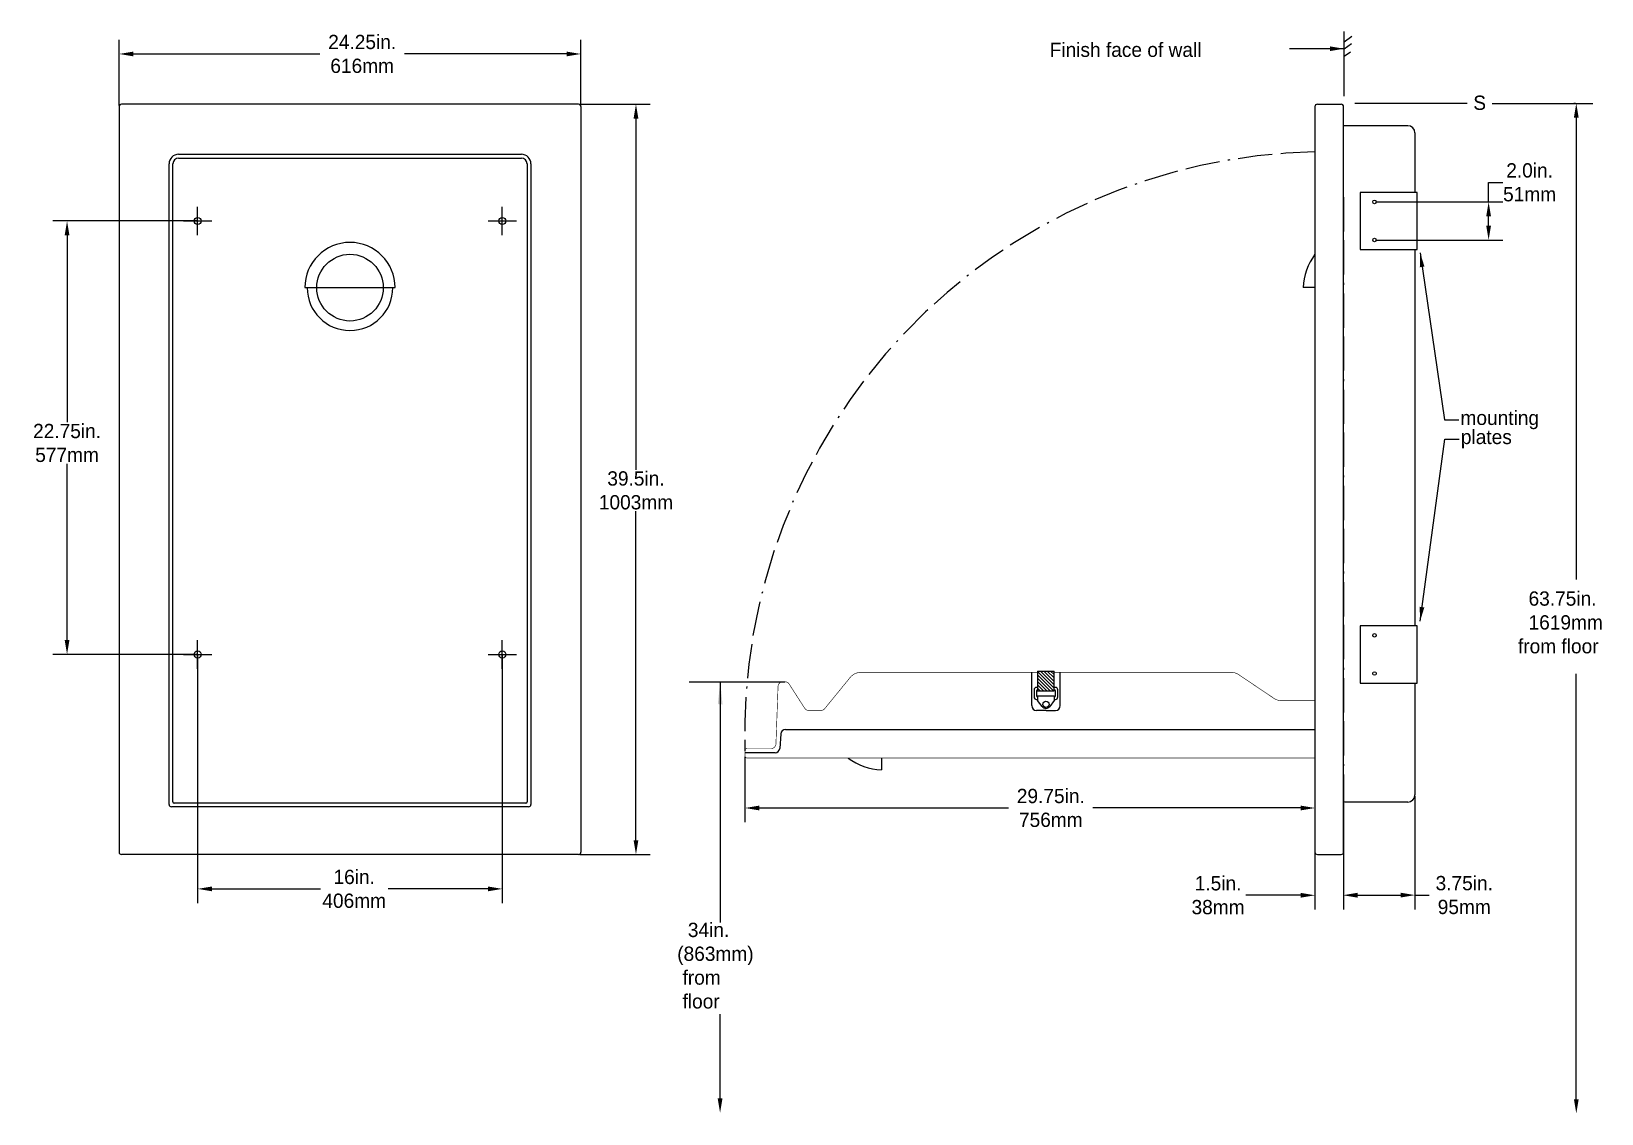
# Model space of a CAD drawing. Extents: x -3.8 to 78.6, y -42.8 to 14.
import ezdxf

# ---------------------------------------------------------------- set-up
doc = ezdxf.new("R2010")
doc.units = 0
doc.header["$LTSCALE"] = 0.15
doc.header["$MEASUREMENT"] = 0
doc.linetypes.add('ACAD_ISO11W100', pattern=[33.5, 12, -3, 12, -3, 0.5, -3])
doc.layers.get('0').update_dxf_attribs({"linetype": 'CONTINUOUS'})
doc.layers.get('DEFPOINTS').update_dxf_attribs({"linetype": 'CONTINUOUS'})
doc.dimstyles.get("Standard").update_dxf_attribs({"dimtxt": 0.18, "dimasz": 0.18, "dimexe": 0.18, "dimexo": 0.0625, "dimgap": 0.09, "dimtad": 0, "dimtih": 1, "dimtoh": 1, "dimdec": 4, "dimzin": 0, "dimdsep": 46, "dimtxsty": 'Standard', "dimcen": 0.09, "dimadec": 0, "dimazin": 0, "dimtfac": 1, "dimtdec": 4, "dimtofl": 0, "dimtmove": 0, "dimatfit": 3, "dimfxl": 1, "dimtolj": 1, "dimtzin": 0, "dimarcsym": 0})

# ---------------------------------------------------------------- blocks, each defined once
blk = doc.blocks.new('*D2')
at = {"color": 0}
for p, q in [((0.763, 10.119), (0.763, 13.572)), ((25.013, 10.119), (25.013, 13.572)), ((1.513, 12.822), (11.313, 12.822)), ((24.263, 12.822), (15.743, 12.822))]:
    blk.add_line(p, q, dxfattribs=at)
for points in [[(1.513, 12.947), (1.513, 12.697), (0.763, 12.822)], [(24.263, 12.697), (24.263, 12.947), (25.013, 12.822)]]:
    blk.add_solid(points, dxfattribs=at)
at = {"layer": 'DEFPOINTS', "color": 0}
for p in [(25.013, 12.822), (0.763, 10.057), (25.013, 10.057)]:
    blk.add_point(p, dxfattribs=at)
at = {"color": 0, "insert": (13.528, 12.822), "char_height": 0.75, "attachment_point": 5}
blk.add_mtext('\\A1;24.25in.\\P616mm', dxfattribs=at)
blk = doc.blocks.new('*D3')
at = {"color": 0}
for p, q in [((24.951, 10.182), (28.657, 10.182)), ((27.907, 9.432), (27.907, -8.996)), ((27.907, -28.443), (27.907, -11.176)), ((24.951, -29.193), (28.657, -29.193))]:
    blk.add_line(p, q, dxfattribs=at)
for points in [[(28.032, 9.432), (27.782, 9.432), (27.907, 10.182)], [(27.782, -28.443), (28.032, -28.443), (27.907, -29.193)]]:
    blk.add_solid(points, dxfattribs=at)
at = {"layer": 'DEFPOINTS', "color": 0}
for p in [(24.888, 10.182), (24.888, -29.193), (27.907, -29.193)]:
    blk.add_point(p, dxfattribs=at)
at = {"color": 0, "insert": (27.907, -10.086), "char_height": 0.75, "attachment_point": 5}
blk.add_mtext('\\A1;39.5in.\\P1003mm', dxfattribs=at)
blk = doc.blocks.new('*D4')
at = {"color": 0, "linetype": 'ByBlock'}
for p, q in [((63.565, -29.131), (63.565, -32.085)), ((65.065, -29.131), (65.065, -32.085)), ((62.815, -31.335), (59.941, -31.335)), ((65.815, -31.335), (66.565, -31.335))]:
    blk.add_line(p, q, dxfattribs=at)
for points in [[(62.815, -31.21), (62.815, -31.46), (63.565, -31.335)], [(65.815, -31.21), (65.815, -31.46), (65.065, -31.335)]]:
    blk.add_solid(points, dxfattribs=at)
at = {"layer": 'DEFPOINTS', "color": 0, "linetype": 'ByBlock'}
for p in [(63.565, -29.068), (65.065, -29.068), (65.065, -31.335)]:
    blk.add_point(p, dxfattribs=at)
at = {"color": 0, "linetype": 'ByBlock', "insert": (58.476, -31.335), "char_height": 0.75, "attachment_point": 5}
blk.add_mtext('\\A1;1.5in.\\P38mm', dxfattribs=at)
blk = doc.blocks.new('*D5')
at = {"color": 0, "linetype": 'ByBlock'}
for p, q in [((68.815, -26.131), (68.815, -32.076)), ((65.065, -26.506), (65.065, -32.076)), ((65.815, -31.326), (68.065, -31.326)), ((68.815, -31.326), (69.565, -31.326))]:
    blk.add_line(p, q, dxfattribs=at)
for points in [[(65.815, -31.201), (65.815, -31.451), (65.065, -31.326)], [(68.065, -31.201), (68.065, -31.451), (68.815, -31.326)]]:
    blk.add_solid(points, dxfattribs=at)
at = {"layer": 'DEFPOINTS', "color": 0, "linetype": 'ByBlock'}
for p in [(68.815, -26.068), (65.065, -26.443), (68.815, -31.326)]:
    blk.add_point(p, dxfattribs=at)
at = {"color": 0, "linetype": 'ByBlock', "insert": (71.405, -31.326), "char_height": 0.75, "attachment_point": 5}
blk.add_mtext('\\A1;3.75in.\\P95mm', dxfattribs=at)
blk = doc.blocks.new('*D6')
at = {"color": 0}
for p, q in [((33.627, -24.068), (33.627, -27.503)), ((63.565, -24.193), (63.565, -27.503)), ((34.377, -26.753), (47.477, -26.753)), ((62.815, -26.753), (51.907, -26.753))]:
    blk.add_line(p, q, dxfattribs=at)
for points in [[(34.377, -26.628), (34.377, -26.878), (33.627, -26.753)], [(62.815, -26.878), (62.815, -26.628), (63.565, -26.753)]]:
    blk.add_solid(points, dxfattribs=at)
at = {"layer": 'DEFPOINTS', "color": 0}
for p in [(33.627, -24.006), (63.565, -24.131), (63.565, -26.753)]:
    blk.add_point(p, dxfattribs=at)
at = {"color": 0, "insert": (49.692, -26.753), "char_height": 0.75, "attachment_point": 5}
blk.add_mtext('\\A1;29.75in.\\P756mm', dxfattribs=at)
blk = doc.blocks.new('*D7')
at = {"color": 0, "linetype": 'ByBlock'}
for p, q in [((4.826, 4.057), (-2.72, 4.057)), ((-1.97, 3.307), (-1.97, -6.507)), ((-1.97, -17.943), (-1.97, -8.687)), ((4.826, -18.693), (-2.72, -18.693))]:
    blk.add_line(p, q, dxfattribs=at)
for points in [[(-2.095, 3.307), (-1.845, 3.307), (-1.97, 4.057)], [(-2.095, -17.943), (-1.845, -17.943), (-1.97, -18.693)]]:
    blk.add_solid(points, dxfattribs=at)
at = {"layer": 'DEFPOINTS', "color": 0, "linetype": 'ByBlock'}
for p in [(4.888, 4.057), (-1.97, -18.693), (4.888, -18.693)]:
    blk.add_point(p, dxfattribs=at)
at = {"color": 0, "linetype": 'ByBlock', "insert": (-1.97, -7.597), "char_height": 0.75, "attachment_point": 5}
blk.add_mtext('\\A1;22.75in.\\P577mm', dxfattribs=at)
blk = doc.blocks.new('*D8')
at = {"color": 0, "linetype": 'ByBlock'}
for p, q in [((4.888, -18.756), (4.888, -31.75)), ((20.888, -18.756), (20.888, -31.75)), ((5.638, -31), (11.331, -31)), ((20.138, -31), (14.886, -31))]:
    blk.add_line(p, q, dxfattribs=at)
for points in [[(5.638, -30.875), (5.638, -31.125), (4.888, -31)], [(20.138, -30.875), (20.138, -31.125), (20.888, -31)]]:
    blk.add_solid(points, dxfattribs=at)
at = {"layer": 'DEFPOINTS', "color": 0, "linetype": 'ByBlock'}
for p in [(4.888, -18.693), (20.888, -18.693), (20.888, -31)]:
    blk.add_point(p, dxfattribs=at)
at = {"color": 0, "linetype": 'ByBlock', "insert": (13.109, -31), "char_height": 0.75, "attachment_point": 5}
blk.add_mtext('\\A1;16in.\\P406mm', dxfattribs=at)
blk = doc.blocks.new('*D9')
at = {"color": 0, "linetype": 'ByBlock'}
for p, q in [((72.684, 5.057), (72.684, 6.083)), ((72.684, 6.083), (73.434, 6.083)), ((66.752, 5.057), (73.434, 5.057)), ((72.684, 3.807), (72.684, 4.307)), ((66.752, 3.057), (73.434, 3.057))]:
    blk.add_line(p, q, dxfattribs=at)
for points in [[(72.559, 4.307), (72.809, 4.307), (72.684, 5.057)], [(72.559, 3.807), (72.809, 3.807), (72.684, 3.057)]]:
    blk.add_solid(points, dxfattribs=at)
at = {"layer": 'DEFPOINTS', "color": 0, "linetype": 'ByBlock'}
for p in [(66.69, 5.057), (66.69, 3.057), (72.684, 3.057)]:
    blk.add_point(p, dxfattribs=at)
at = {"color": 0, "linetype": 'ByBlock', "insert": (74.837, 6.083), "char_height": 0.75, "attachment_point": 5}
blk.add_mtext('\\A1;2.0in.\\P51mm', dxfattribs=at)

msp = doc.modelspace()

# ---------------------------------------------------------------- hatches: boundary and pattern name
h = msp.add_hatch()
h.set_pattern_fill('ANSI31', angle=90, style=0)
h.set_pattern_definition([(135, (68.69851, -89.31239), (-0.08838835, -0.08838835), [])])
h.paths.add_polyline_path([(48.99817, -19.56311), (48.99817, -20.60278), (49.87317, -20.60278), (49.87317, -19.56311)])

# ---------------------------------------------------------------- linework, layer by layer
at = {"color": 7, "linetype": 'Continuous'}
for p, q in [((65.09795, 10.60949), (65.09795, 14.00606)), ((65.09795, 13.46269), (65.5047, 13.75068)), ((65.09795, 13.0977), (65.47915, 13.36761)), ((65.09795, 12.69974), (65.42805, 12.93346)), ((72.87455, 10.23076), (78.14979, 10.23076)), ((30.69169, -20.13056), (35.74032, -20.13056))]:
    msp.add_line(p, q, dxfattribs=at)
for p, q in [((0.7633, 10.05694), (0.7633, -29.06806)), ((24.8883, 10.18194), (0.8883, 10.18194)), ((25.0133, 10.05694), (25.0133, -29.06806)), ((63.56453, 10.05694), (63.56453, -29.06806)), ((63.68953, 10.18194), (64.93953, 10.18194)), ((65.06453, -29.06806), (65.06453, 10.05694)), ((71.55241, 10.21452), (65.65748, 10.21452)), ((68.43953, 9.05694), (65.06453, 9.05694)), ((68.81453, 8.68194), (68.81453, 5.55694)), ((3.8883, 7.55694), (21.8883, 7.55694)), ((3.3883, -26.56806), (3.3883, 7.05694)), ((3.5883, -26.43056), (3.5883, 7.05694)), ((3.8883, 7.35694), (21.8883, 7.35694)), ((22.1883, 7.05694), (22.1883, -26.43056)), ((22.3883, 7.05694), (22.3883, -26.56806)), ((63.56453, 7.30703), (63.56453, -26.69297)), ((68.93953, 5.55694), (65.93953, 5.55694)), ((65.93953, 5.55694), (65.93953, 2.55694)), ((68.93953, 2.55694), (68.93953, 5.55694)), ((4.8883, 3.30694), (4.8883, 4.80694)), ((20.8883, 3.30694), (20.8883, 4.80694)), ((4.1383, 4.05694), (5.6383, 4.05694)), ((20.1383, 4.05694), (21.6383, 4.05694)), ((65.93953, 2.55694), (68.93953, 2.55694)), ((68.81453, 2.55694), (68.81453, -17.19306)), ((10.5133, 0.55694), (15.2633, 0.55694)), ((63.56453, 0.55694), (62.93953, 0.55694)), ((63.56453, 0.55694), (62.93953, 0.55694)), ((65.93953, -17.19306), (65.93953, -20.19306)), ((68.93953, -17.19306), (65.93953, -17.19306)), ((68.93953, -20.19306), (68.93953, -17.19306)), ((4.8883, -19.44306), (4.8883, -17.94306)), ((20.8883, -19.44306), (20.8883, -17.94306)), ((4.1383, -18.69306), (5.6383, -18.69306)), ((20.1383, -18.69306), (21.6383, -18.69306)), ((65.93953, -20.19306), (68.93953, -20.19306)), ((68.81453, -20.19306), (68.81453, -26.06806)), ((40.79627, -24.13056), (40.79627, -24.75556)), ((40.79627, -24.13056), (40.79627, -24.75556)), ((22.2633, -26.69306), (3.5133, -26.69306)), ((22.1258, -26.49306), (3.6508, -26.49306)), ((68.43953, -26.44306), (65.06453, -26.44306)), ((66.33378, -26.44306), (65.06453, -26.44306)), ((24.8883, -29.19306), (0.8883, -29.19306)), ((63.68953, -29.19306), (64.93953, -29.19306))]:
    msp.add_line(p, q)
at = {"color": 7, "linetype": 'ByBlock'}
for p, q in [((77.24174, 10.23076), (77.15361, 10.23076)), ((77.28861, 9.48076), (77.28861, -14.75904)), ((77.28861, -42.04182), (77.28861, -19.71387)), ((32.32964, -20.13056), (32.32964, -32.7639)), ((32.32964, -42.16976), (32.32964, -37.57551))]:
    msp.add_line(p, q, dxfattribs=at)
at = {"color": 7, "linetype": 'ACAD_ISO11W100'}
msp.add_line((65.06453, 5.30246), (65.06453, -26.44297), dxfattribs=at)
at = {"color": 7}
for p, q in [((48.69053, -21.38056), (48.69053, -19.63056)), ((48.99817, -19.56311), (48.99817, -20.60278)), ((48.99817, -19.56311), (49.87317, -19.56311)), ((49.87317, -20.60278), (49.87317, -19.56311)), ((50.19053, -21.38056), (50.19053, -19.63056)), ((48.81067, -20.55196), (48.81067, -20.92696)), ((48.99817, -20.42696), (48.93567, -20.42696)), ((48.93567, -20.61446), (48.93567, -20.86446)), ((48.99817, -20.60278), (49.87317, -20.60278)), ((49.93567, -20.42696), (49.87317, -20.42696)), ((49.93567, -20.86446), (49.93567, -20.61446)), ((50.06067, -20.92696), (50.06067, -20.55196)), ((48.93567, -21.05196), (48.99817, -21.05196)), ((48.99817, -20.86446), (49.87317, -20.86446)), ((48.99817, -20.86446), (48.99817, -21.11446)), ((49.23684, -21.4276), (48.99817, -21.11446)), ((49.87317, -21.11446), (49.63451, -21.4276)), ((49.87317, -20.86446), (49.87317, -21.11446)), ((49.87317, -21.05196), (49.93567, -21.05196)), ((49.44053, -21.63056), (48.94053, -21.63056)), ((49.44053, -21.63056), (49.94053, -21.63056)), ((35.5071, -22.86478), (35.45894, -23.62611)), ((35.7566, -22.63056), (63.56453, -22.63056)), ((35.20943, -23.86032), (33.62703, -23.86032)), ((66.33378, -26.44306), (66.33378, -26.44306))]:
    msp.add_line(p, q, dxfattribs=at)
at = {"color": 7, "const_width": 0.03}
for points in [[(48.99817, -19.63056), (39.73297, -19.63056, 0.22525024), (39.15196, -19.9063), (37.81951, -21.53865, -0.22525024), (37.62584, -21.63056), (36.97514, -21.63056, -0.25556073), (36.76466, -21.51547), (35.9508, -20.24566, 0.25556073), (35.74032, -20.13056), (35.61803, -20.13056, 0.40350749), (35.36819, -20.37139), (35.2574, -23.38973, -0.40350749), (35.00757, -23.63056), (33.75203, -23.63056, 0.41421356), (33.62703, -23.75556), (33.62703, -24.00556, 0.41421356), (33.75203, -24.13056), (63.56453, -24.13056)], [(49.87317, -19.63056), (59.1481, -19.63056, -0.14922452), (59.56694, -19.75841), (61.40661, -20.99691, 0.1498299), (61.82723, -21.12476), (63.56453, -21.12064)]]:
    msp.add_lwpolyline(points, format="xyb", dxfattribs=at)
for centre, radius in [((66.68953, 5.05694), 0.09375), ((4.8883, 4.05694), 0.1875), ((20.8883, 4.05694), 0.1875), ((66.68953, 3.05694), 0.09375), ((12.8883, 0.55694), 1.75), ((66.68953, -17.69306), 0.09375), ((4.8883, -18.69306), 0.1875), ((20.8883, -18.69306), 0.1875), ((66.68953, -19.69306), 0.09375)]:
    msp.add_circle(centre, radius)
at = {"color": 7}
msp.add_circle((49.43567, -21.31315), 0.16445, dxfattribs=at)
for centre, radius, start, end in [((0.8883, 10.05694), 0.125, 90, 180), ((24.8883, 10.05694), 0.125, 0, 90), ((24.8883, 10.05694), 0.125, 0, 90), ((63.68953, 10.05694), 0.125, 90, 180), ((64.93953, 10.05694), 0.125, 0, 90), ((68.43953, 8.68194), 0.375, 0, 90), ((3.8883, 7.05694), 0.5, 90, 180), ((21.8883, 7.05694), 0.5, 0, 90), ((3.8883, 7.05694), 0.3, 90, 180), ((21.8883, 7.05694), 0.3, 0, 90), ((12.8883, 0.55694), 2.375, 0, 180), ((66.24388, 0.36342), 3.31001, 144.0440252, 176.6483267), ((66.24388, 0.36342), 3.31001, 144.0440252, 176.6483267), ((12.8883, 0.55694), 2.25, 180, 0), ((40.98979, -21.45121), 3.31001, 234.0440252, 266.6483267), ((40.98979, -21.45121), 3.31001, 234.0440252, 266.6483267), ((68.43953, -26.06806), 0.375, 270, 0), ((3.5133, -26.56806), 0.125, 180, 270), ((3.6508, -26.43056), 0.0625, 180, 270), ((22.1258, -26.43056), 0.0625, 270, 0), ((22.2633, -26.56806), 0.125, 270, 0), ((0.8883, -29.06806), 0.125, 180, 270), ((24.8883, -29.06806), 0.125, 270, 0), ((63.68953, -29.06806), 0.125, 180, 270), ((64.93953, -29.06806), 0.125, 270, 0)]:
    msp.add_arc(centre, radius, start, end)
at = {"color": 7, "linetype": 'ACAD_ISO11W100'}
msp.add_arc((64.15517, -22.8559), 30.54139, 91.108099, 181.6880165, dxfattribs=at)
at = {"color": 7}
for centre, radius, start, end in [((48.93567, -20.55196), 0.125, 90, 180), ((48.99817, -20.61446), 0.0625, 90, 180), ((49.87317, -20.61446), 0.0625, 0, 90), ((49.93567, -20.55196), 0.125, 0, 90), ((48.94053, -21.38056), 0.25, 180, 270), ((48.93567, -20.92696), 0.125, 180, 270), ((48.99817, -20.86446), 0.0625, 180, 270), ((49.43567, -21.27606), 0.25, 217.3136627, 322.6863373), ((49.87317, -20.86446), 0.0625, 270, 0), ((49.93567, -20.92696), 0.125, 270, 0), ((49.94053, -21.38056), 0.25, 270, 360), ((35.7566, -22.88056), 0.25, 90, 176.3799857), ((35.20943, -23.61032), 0.25, 270, 356.3799857)]:
    msp.add_arc(centre, radius, start, end, dxfattribs=at)
at = {"color": 7, "linetype": 'ByBlock'}
for points in [[(77.16361, 9.48076), (77.41361, 9.48076), (77.28861, 10.23076)], [(32.20464, -21.29928), (32.45464, -21.32155), (32.32964, -20.13056)], [(32.19916, -41.99897), (32.44916, -41.99897), (32.32416, -42.74897)], [(77.16361, -42.04182), (77.41361, -42.04182), (77.28861, -42.79182)]]:
    msp.add_solid(points, dxfattribs=at)
at = {"layer": 'DEFPOINTS', "color": 7, "linetype": 'ByBlock'}
for p in [(77.28861, 10.23076), (32.32964, -41.49314), (77.28861, -41.36521), (77.28861, -41.36521)]:
    msp.add_point(p, dxfattribs=at)

# ---------------------------------------------------------------- texts
at = {"color": 7, "linetype": 'Continuous', "char_height": 0.75, "attachment_point": 1}
for s, insert, width in [('Finish face of wall', (49.63303, 13.41869), 22.9681), ('S', (71.87972, 10.63816), 1.1482), ('{  63.75in.\\P  1619mm\\Pfrom floor}', (74.22425, -15.38456), 10.7836), ('  34in.\\P(863mm)\\P from\\P floor', (30.07308, -32.77592), 6.4226)]:
    msp.add_mtext(s, dxfattribs=dict(at, insert=insert, width=width))
at = {"char_height": 0.75, "attachment_point": 4}
for s, insert in [('\\A1;mounting', (71.2076, -6.38785)), ('\\A1;plates', (71.22715, -7.39123)), ('\\A1;', (78.35233, -7.442)), ('\\A1;', (78.04624, -9.62593))]:
    msp.add_mtext(s, dxfattribs=dict(at, insert=insert))

# ---------------------------------------------------------------- dimensions: what is measured, and where the dimension line sits
for base, p1, p2, text, override, picture, middle in [((25.0133, 12.82206), (0.7633, 10.05694), (25.0133, 10.05694), '24.25in.\\P616mm', {"dimtxt": 0.75, "dimasz": 0.75, "dimexe": 0.75}, '*D2', (13.52799, 12.82206)), ((20.8883, -30.99994), (4.8883, -18.69306), (20.8883, -18.69306), '16in.\\P406mm', {"dimtxt": 0.75, "dimasz": 0.75, "dimexe": 0.75, "dimcen": 0.75}, '*D8', (13.10882, -30.99994)), ((63.56453, -26.75334), (33.62703, -24.00556), (63.56453, -24.13056), '29.75in.\\P756mm', {"dimtxt": 0.75, "dimasz": 0.75, "dimexe": 0.75}, '*D6', (49.69183, -26.75334)), ((68.81453, -31.32569), (65.06453, -26.44306), (68.81453, -26.06806), '3.75in.\\P95mm', {"dimtxt": 0.75, "dimasz": 0.75, "dimexe": 0.75}, '*D5', (71.40453, -31.32569)), ((65.06453, -31.33467), (63.56453, -29.06806), (65.06453, -29.06806), '1.5in.\\P38mm', {"dimtxt": 0.75, "dimasz": 0.75, "dimexe": 0.75}, '*D4', (58.47556, -31.33467))]:
    dim = msp.add_linear_dim(base=base, p1=p1, p2=p2, text=text, dimstyle='Standard', override=override)
    dim.commit()
    dim.dimension.update_dxf_attribs({"geometry": picture, "text_midpoint": middle, "dimtype": 160})
for base, p1, p2, text, override, picture, middle in [((27.90724, -29.19306), (24.8883, 10.18194), (24.8883, -29.19306), '39.5in.\\P1003mm', {"dimtxt": 0.75, "dimasz": 0.75, "dimexe": 0.75}, '*D3', (27.90724, -10.08563)), ((72.68442, 3.05694), (66.68953, 5.05694), (66.68953, 3.05694), '2.0in.\\P51mm', {"dimtxt": 0.75, "dimasz": 0.75, "dimexe": 0.75, "dimcen": 0.75}, '*D9', (74.83692, 6.08258)), ((-1.96982, -18.69306), (4.8883, 4.05694), (4.8883, -18.69306), '22.75in.\\P577mm', {"dimtxt": 0.75, "dimasz": 0.75, "dimexe": 0.75, "dimcen": 0.75}, '*D7', (-1.96982, -7.59708))]:
    dim = msp.add_linear_dim(base=base, p1=p1, p2=p2, angle=90, text=text, dimstyle='Standard', override=override)
    dim.commit()
    dim.dimension.update_dxf_attribs({"geometry": picture, "text_midpoint": middle, "dimtype": 160})

# ---------------------------------------------------------------- leaders
at = {"color": 7, "linetype": 'Continuous'}
msp.add_leader([(65.09795, 13.0977), (62.23557, 13.0977)], dimstyle='Standard', override={"dimscale": 0.75, "dimtxt": 1, "dimasz": 1, "dimcen": 1}, dxfattribs=at)
at = {"annotation_type": 0, "has_hookline": 1, "hookline_direction": 0}
for points, text_width in [([(69.08504, 2.38925), (70.3676, -6.38785), (71.1176, -6.38785)], 5.25), ([(69.08504, -16.95287), (70.38715, -7.39123), (71.13715, -7.39123)], 3.875)]:
    msp.add_leader(points, dimstyle='Standard', override={"dimtxt": 0.75, "dimasz": 0.75, "dimexe": 0.75, "dimcen": 0.75}, dxfattribs=dict(at, text_width=text_width))

doc.saveas('drawing.dxf')
